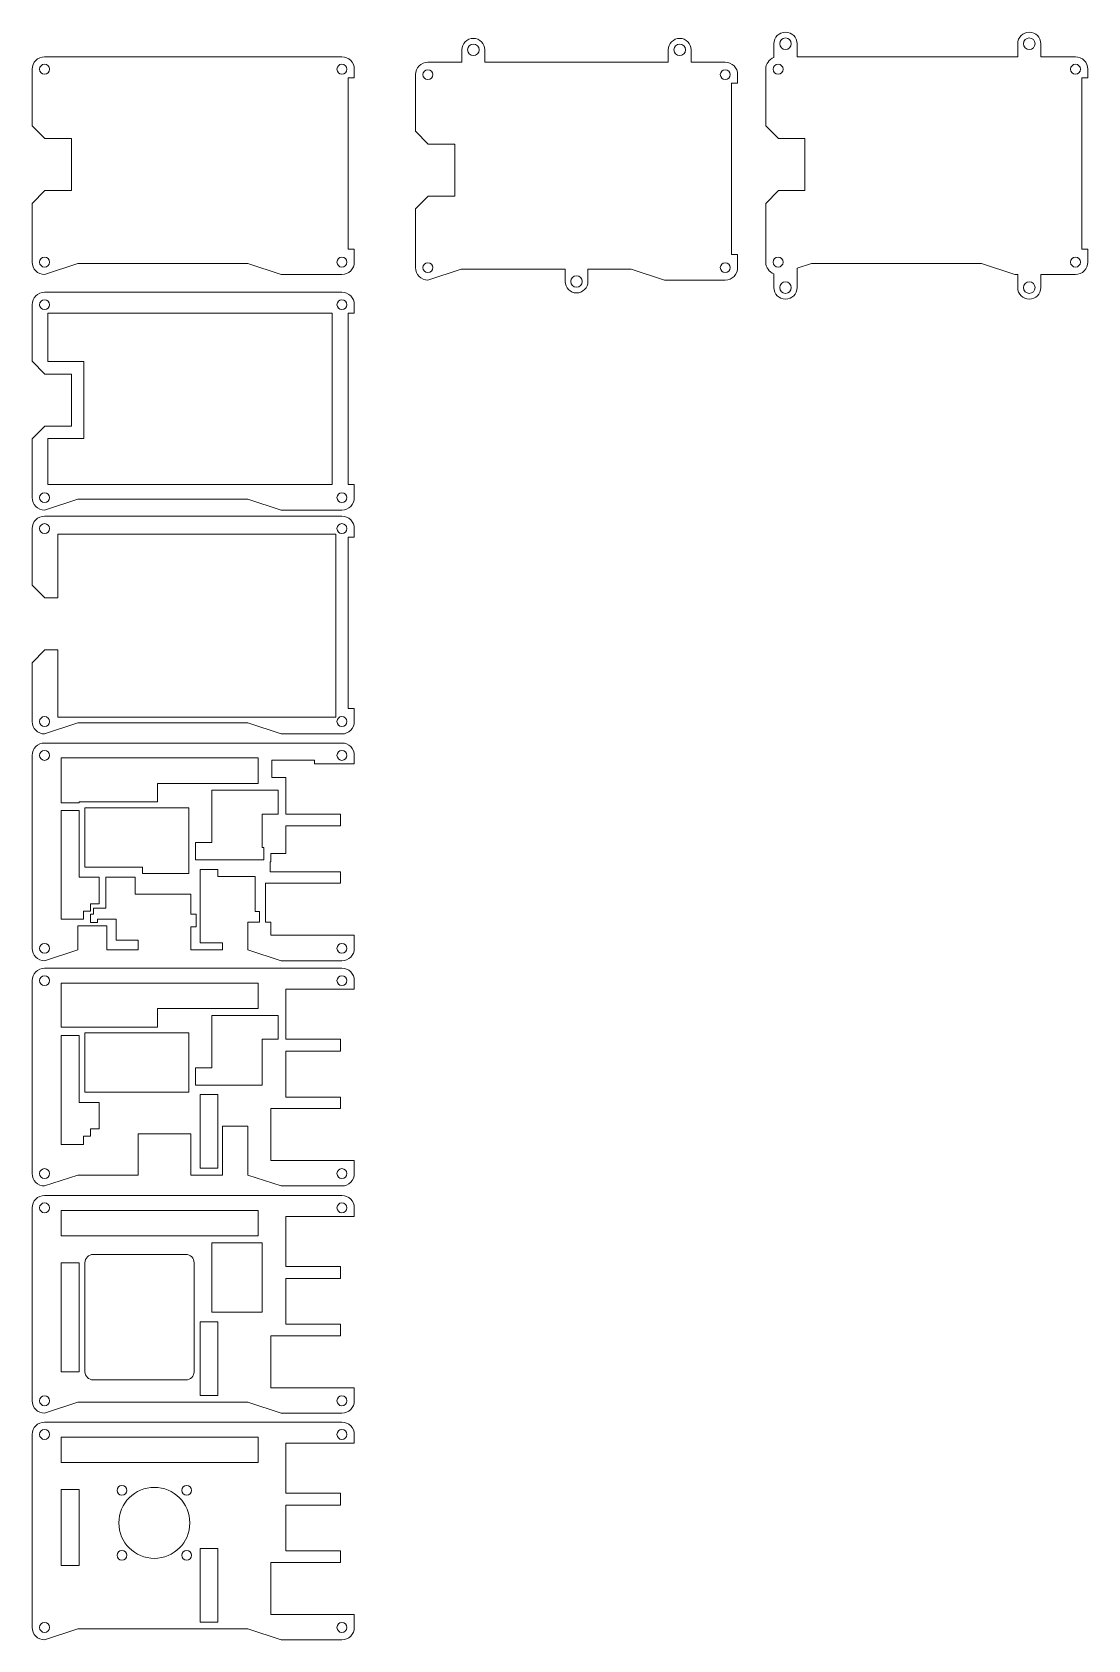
# Model space of a CAD drawing. Header units: millimetres. Extents: x 2 to 327, y -60 to 434.
import ezdxf

# ---------------------------------------------------------------- set-up
doc = ezdxf.new("R2010")
doc.units = ezdxf.units.MM

msp = doc.modelspace()

# ---------------------------------------------------------------- linework, layer by layer
at = {"color": 7, "linetype": 'Continuous', "lineweight": 15}
for p, q in [((230.66, 430.52), (230.66, 426.28)), ((237.78, 430.52), (237.78, 426.5)), ((305.66, 430.52), (305.66, 426.5)), ((312.78, 430.52), (312.78, 426.5)), ((6.25, 426.5), (97.74, 426.5)), ((134.67, 424.82), (134.67, 428.63)), ((141.7, 428.63), (141.7, 424.82)), ((198.17, 428.63), (198.17, 424.82)), ((205.2, 424.82), (205.2, 428.63)), ((237.78, 426.5), (305.66, 426.5)), ((312.78, 426.5), (323.44, 426.5)), ((2.44, 405.29), (2.44, 422.69)), ((101.55, 422.68), (101.55, 420.06)), ((120.38, 403.61), (120.38, 421.01)), ((124.19, 424.82), (134.67, 424.82)), ((141.7, 424.82), (198.17, 424.82)), ((205.2, 424.82), (215.68, 424.82)), ((219.49, 420.99), (219.49, 418.38)), ((228.14, 405.29), (228.14, 422.69)), ((327.25, 422.68), (327.25, 420.06)), ((101.55, 420.06), (99.64, 420.06)), ((99.64, 420.06), (99.64, 367.36)), ((219.49, 418.38), (217.58, 418.38)), ((217.58, 418.38), (217.58, 365.68)), ((327.25, 420.06), (325.34, 420.06)), ((325.34, 420.06), (325.34, 367.36)), ((2.44, 405.29), (6.37, 401.37)), ((6.37, 401.37), (14.5, 401.37)), ((14.5, 385.36), (14.5, 401.37)), ((120.38, 403.61), (124.31, 399.68)), ((228.14, 405.29), (232.07, 401.37)), ((232.07, 401.37), (240.2, 401.37)), ((240.2, 385.36), (240.2, 401.37)), ((124.31, 399.68), (132.44, 399.68)), ((132.44, 383.68), (132.44, 399.68)), ((6.37, 385.36), (2.44, 381.43)), ((2.44, 363.35), (2.44, 381.43)), ((14.5, 385.36), (6.37, 385.36)), ((124.31, 383.68), (120.38, 379.75)), ((132.44, 383.68), (124.31, 383.68)), ((232.07, 385.36), (228.14, 381.43)), ((228.14, 363.35), (228.14, 381.43)), ((240.2, 385.36), (232.07, 385.36)), ((120.38, 361.67), (120.38, 379.75)), ((99.64, 367.36), (101.55, 367.36)), ((101.55, 367.36), (101.55, 363.38)), ((325.34, 367.36), (327.25, 367.36)), ((327.25, 367.36), (327.25, 363.38)), ((16.49, 362.91), (6.25, 359.54)), ((68.8, 362.91), (16.49, 362.91)), ((79.04, 359.54), (68.8, 362.91)), ((134.43, 361.22), (124.19, 357.86)), ((166.42, 361.22), (134.43, 361.22)), ((166.42, 357.41), (166.42, 361.22)), ((173.45, 361.22), (173.45, 357.41)), ((186.75, 361.22), (173.45, 361.22)), ((196.99, 357.86), (186.75, 361.22)), ((217.58, 365.68), (219.49, 365.68)), ((219.49, 365.68), (219.49, 361.7)), ((242.19, 362.91), (237.78, 361.46)), ((237.78, 355.52), (237.78, 361.46)), ((294.5, 362.91), (242.19, 362.91)), ((304.74, 359.54), (294.5, 362.91)), ((97.74, 359.54), (79.04, 359.54)), ((215.68, 357.86), (196.99, 357.86)), ((230.66, 355.52), (230.66, 359.76)), ((305.66, 359.54), (304.74, 359.54)), ((305.66, 355.52), (305.66, 359.54)), ((312.78, 359.54), (312.78, 355.52)), ((323.44, 359.54), (312.78, 359.54)), ((6.25, 354.08), (97.74, 354.08)), ((2.44, 332.88), (2.44, 350.27)), ((94.74, 347.65), (7.26, 347.65)), ((7.26, 347.65), (7.26, 332.76)), ((94.74, 347.65), (94.74, 294.95)), ((101.55, 347.65), (99.64, 347.65)), ((99.64, 347.65), (99.64, 294.95)), ((101.55, 350.26), (101.55, 347.65)), ((2.44, 332.88), (6.37, 328.95)), ((7.26, 332.76), (18.31, 332.76)), ((18.31, 332.76), (18.31, 309.14)), ((6.37, 328.95), (14.5, 328.95)), ((14.5, 312.95), (14.5, 328.95)), ((6.37, 312.95), (2.44, 309.02)), ((14.5, 312.95), (6.37, 312.95)), ((2.44, 290.94), (2.44, 309.02)), ((18.31, 309.14), (7.26, 309.14)), ((7.26, 309.14), (7.26, 294.95)), ((94.74, 294.95), (7.26, 294.95)), ((99.64, 294.95), (101.55, 294.95)), ((101.55, 294.95), (101.55, 290.96)), ((16.49, 290.49), (6.25, 287.13)), ((68.8, 290.49), (16.49, 290.49)), ((79.04, 287.13), (68.8, 290.49)), ((97.74, 287.13), (79.04, 287.13)), ((6.25, 285.23), (97.74, 285.23)), ((2.44, 264.03), (2.44, 281.42)), ((95.86, 279.69), (10.3, 279.69)), ((10.3, 279.69), (10.3, 260.1)), ((95.86, 223.4), (95.86, 279.69)), ((101.55, 278.79), (99.64, 278.79)), ((99.64, 278.79), (99.64, 226.09)), ((101.55, 281.4), (101.55, 278.79)), ((6.37, 260.1), (2.44, 264.03)), ((10.3, 260.1), (6.37, 260.1)), ((6.37, 244.09), (2.44, 240.16)), ((10.3, 244.09), (6.37, 244.09)), ((10.3, 244.09), (10.3, 223.4)), ((2.44, 222.08), (2.44, 240.16)), ((95.86, 223.4), (10.3, 223.4)), ((99.64, 226.09), (101.55, 226.09)), ((101.55, 226.09), (101.55, 222.11)), ((16.49, 221.64), (6.25, 218.27)), ((16.49, 221.64), (68.8, 221.64)), ((68.8, 221.64), (79.04, 218.27)), ((79.04, 218.27), (97.74, 218.27)), ((6.25, 215.48), (97.74, 215.48)), ((2.44, 152.33), (2.44, 211.67)), ((11.33, 210.87), (11.33, 197.06)), ((11.33, 210.87), (72.02, 210.87)), ((72.02, 203.06), (72.02, 210.87)), ((76.21, 204.85), (76.21, 210.24)), ((76.21, 210.24), (89.29, 210.24)), ((89.29, 210.24), (89.29, 209.04)), ((89.29, 209.04), (101.55, 209.04)), ((101.55, 211.66), (101.55, 209.04)), ((72.02, 203.06), (41.01, 203.06)), ((41.01, 203.06), (41.01, 197.35)), ((76.21, 204.85), (80.47, 204.85)), ((80.47, 193.63), (80.47, 204.85)), ((57.77, 200.95), (57.77, 184.88)), ((57.77, 200.95), (78.16, 200.95)), ((78.16, 200.95), (78.16, 193.63)), ((11.33, 197.06), (16.91, 197.06)), ((11.33, 194.77), (11.33, 161.27)), ((16.91, 194.77), (11.33, 194.77)), ((41.01, 197.35), (16.91, 197.35)), ((16.91, 197.06), (16.91, 197.35)), ((16.91, 194.77), (16.91, 174.18)), ((18.69, 195.57), (18.69, 177.33)), ((18.69, 195.57), (50.66, 195.57)), ((50.66, 195.57), (50.66, 175.34)), ((73.2, 193.63), (73.2, 183.35)), ((78.16, 193.63), (73.2, 193.63)), ((97.31, 193.63), (80.47, 193.63)), ((97.31, 193.63), (97.31, 189.97)), ((80.47, 189.97), (80.47, 181.52)), ((97.31, 189.97), (80.47, 189.97)), ((52.69, 184.88), (52.69, 179.54)), ((52.69, 184.88), (57.77, 184.88)), ((73.71, 183.35), (73.2, 183.35)), ((73.71, 179.54), (73.71, 183.35)), ((52.69, 179.54), (73.71, 179.54)), ((75.62, 175.85), (75.62, 178.98)), ((75.87, 178.98), (75.62, 178.98)), ((75.87, 181.52), (75.87, 178.98)), ((80.47, 181.52), (75.87, 181.52)), ((16.91, 174.18), (23.09, 174.18)), ((18.69, 177.33), (36.44, 177.33)), ((23.09, 174.18), (23.09, 166.05)), ((25.12, 164.66), (25.12, 174.18)), ((25.12, 174.18), (34.15, 174.18)), ((34.15, 168.97), (34.15, 174.18)), ((36.44, 177.33), (36.44, 175.34)), ((36.44, 175.34), (50.66, 175.34)), ((54.18, 176.61), (54.18, 154.01)), ((59.58, 176.61), (54.18, 176.61)), ((59.58, 174.46), (59.58, 176.61)), ((71.09, 174.46), (59.58, 174.46)), ((71.09, 163.71), (71.09, 174.46)), ((75.62, 175.85), (97.31, 175.85)), ((97.31, 175.85), (97.31, 172.35)), ((51.26, 168.97), (34.15, 168.97)), ((51.26, 168.97), (51.26, 162.85)), ((74.27, 160.41), (74.27, 172.35)), ((97.31, 172.35), (74.27, 172.35)), ((20.38, 163.79), (18.26, 163.79)), ((18.26, 163.79), (18.26, 161.27)), ((23.09, 166.05), (20.38, 166.05)), ((20.38, 166.05), (20.38, 163.79)), ((21.31, 164.66), (21.31, 162.8)), ((25.12, 164.66), (21.31, 164.66)), ((72.36, 163.71), (71.09, 163.71)), ((72.36, 163.71), (72.36, 160.41)), ((11.33, 161.27), (18.26, 161.27)), ((16.49, 159.29), (16.49, 151.89)), ((16.49, 159.29), (25.38, 159.29)), ((20.38, 160.26), (20.38, 162.8)), ((20.38, 162.8), (21.31, 162.8)), ((22.58, 160.26), (20.38, 160.26)), ((22.58, 161.27), (28.32, 161.27)), ((22.58, 160.26), (22.58, 161.27)), ((25.38, 159.29), (25.38, 151.89)), ((28.32, 161.27), (28.32, 154.87)), ((51.26, 162.85), (52.93, 162.85)), ((51.26, 158.98), (52.93, 158.98)), ((51.26, 151.89), (51.26, 158.98)), ((52.93, 162.85), (52.93, 158.98)), ((72.36, 160.41), (68.8, 160.41)), ((68.8, 160.41), (68.8, 151.89)), ((75.91, 160.41), (74.27, 160.41)), ((75.91, 156.35), (75.91, 160.41)), ((28.32, 154.87), (35.03, 154.87)), ((35.03, 154.87), (35.03, 151.89)), ((60.99, 154.01), (54.18, 154.01)), ((60.99, 151.89), (60.99, 154.01)), ((101.55, 156.35), (75.91, 156.35)), ((101.55, 156.35), (101.55, 152.36)), ((16.49, 151.89), (6.25, 148.52)), ((25.38, 151.89), (35.03, 151.89)), ((51.26, 151.89), (60.99, 151.89)), ((68.8, 151.89), (79.04, 148.52)), ((79.04, 148.52), (97.74, 148.52)), ((97.74, 146.22), (6.25, 146.22)), ((2.44, 142.41), (2.44, 83.07)), ((72.02, 141.61), (11.33, 141.61)), ((11.33, 141.61), (11.33, 128.09)), ((72.02, 133.8), (72.02, 141.61)), ((80.47, 139.78), (101.55, 139.78)), ((80.47, 124.37), (80.47, 139.78)), ((101.55, 139.78), (101.55, 142.4)), ((41.01, 128.09), (41.01, 133.8)), ((41.01, 133.8), (72.02, 133.8)), ((78.16, 131.69), (57.77, 131.69)), ((57.77, 131.69), (57.77, 115.62)), ((78.16, 124.37), (78.16, 131.69)), ((11.33, 128.09), (41.01, 128.09)), ((16.91, 125.51), (11.33, 125.51)), ((11.33, 125.51), (11.33, 92.01)), ((16.91, 104.92), (16.91, 125.51)), ((50.66, 126.31), (18.69, 126.31)), ((18.69, 126.31), (18.69, 108.07)), ((50.66, 108.07), (50.66, 126.31)), ((73.2, 110.28), (73.2, 124.37)), ((73.2, 124.37), (78.16, 124.37)), ((97.31, 124.37), (80.47, 124.37)), ((97.31, 120.71), (97.31, 124.37)), ((80.47, 120.71), (97.31, 120.71)), ((80.47, 106.59), (80.47, 120.71)), ((57.77, 115.62), (52.69, 115.62)), ((52.69, 115.62), (52.69, 110.28)), ((52.69, 110.28), (73.2, 110.28)), ((23.09, 104.92), (16.91, 104.92)), ((18.69, 108.07), (50.66, 108.07)), ((23.09, 96.79), (23.09, 104.92)), ((59.58, 107.35), (54.18, 107.35)), ((54.18, 107.35), (54.18, 84.75)), ((59.58, 84.75), (59.58, 107.35)), ((97.31, 106.59), (80.47, 106.59)), ((97.31, 103.09), (97.31, 106.59)), ((75.91, 103.09), (97.31, 103.09)), ((75.91, 87.09), (75.91, 103.09)), ((18.26, 92.01), (18.26, 94.53)), ((18.26, 94.53), (20.38, 94.53)), ((20.38, 94.53), (20.38, 96.79)), ((20.38, 96.79), (23.09, 96.79)), ((35.03, 95.33), (51.26, 95.33)), ((35.03, 82.63), (35.03, 95.33)), ((51.26, 95.33), (51.26, 82.63)), ((60.99, 97.68), (68.8, 97.68)), ((60.99, 82.63), (60.99, 97.68)), ((68.8, 97.68), (68.8, 82.63)), ((11.33, 92.01), (18.26, 92.01)), ((54.18, 84.75), (59.58, 84.75)), ((101.55, 87.09), (75.91, 87.09)), ((101.55, 83.1), (101.55, 87.09)), ((6.25, 79.26), (16.49, 82.63)), ((16.49, 82.63), (35.03, 82.63)), ((51.26, 82.63), (60.99, 82.63)), ((68.8, 82.63), (79.04, 79.26)), ((79.04, 79.26), (97.74, 79.26)), ((97.74, 76.35), (6.25, 76.35)), ((2.44, 72.54), (2.44, 13.2)), ((72.02, 71.74), (11.33, 71.74)), ((11.33, 71.74), (11.33, 63.93)), ((72.02, 63.93), (72.02, 71.74)), ((80.47, 69.91), (101.55, 69.91)), ((80.47, 54.5), (80.47, 69.91)), ((101.55, 69.91), (101.55, 72.53)), ((11.33, 63.93), (72.02, 63.93)), ((73.2, 61.82), (57.77, 61.82)), ((57.77, 61.82), (57.77, 40.41)), ((73.2, 40.41), (73.2, 61.82)), ((11.33, 55.65), (11.33, 22.15)), ((16.91, 55.65), (11.33, 55.65)), ((16.91, 22.15), (16.91, 55.65)), ((18.69, 55.65), (18.69, 22.15)), ((49.73, 58.19), (21.23, 58.19)), ((52.27, 22.15), (52.27, 55.65)), ((97.31, 54.5), (80.47, 54.5)), ((97.31, 50.84), (97.31, 54.5)), ((80.47, 50.84), (97.31, 50.84)), ((80.47, 36.72), (80.47, 50.84)), ((57.77, 40.41), (73.2, 40.41)), ((59.58, 37.48), (54.18, 37.48)), ((54.18, 37.48), (54.18, 14.88)), ((59.58, 14.88), (59.58, 37.48)), ((97.31, 36.72), (80.47, 36.72)), ((97.31, 33.22), (97.31, 36.72)), ((75.91, 33.22), (97.31, 33.22)), ((75.91, 17.22), (75.91, 33.22)), ((11.33, 22.15), (16.91, 22.15)), ((21.23, 19.61), (49.73, 19.61)), ((54.18, 14.88), (59.58, 14.88)), ((101.55, 17.22), (75.91, 17.22)), ((101.55, 13.23), (101.55, 17.22)), ((6.25, 9.39), (16.49, 12.76)), ((16.49, 12.76), (68.8, 12.76)), ((68.8, 12.76), (79.04, 9.39)), ((97.74, 6.65), (6.25, 6.65)), ((79.04, 9.39), (97.74, 9.39)), ((2.44, 2.84), (2.44, -56.5)), ((11.33, 2.04), (11.33, -5.77)), ((11.33, 2.04), (72.02, 2.04)), ((72.02, 2.04), (72.02, -5.77)), ((101.55, 0.21), (80.47, 0.21)), ((80.47, 0.21), (80.47, -15.2)), ((101.55, 0.21), (101.55, 2.82)), ((11.33, -5.77), (72.02, -5.77)), ((11.33, -14.06), (11.33, -37.43)), ((11.33, -14.06), (16.91, -14.06)), ((16.91, -14.06), (16.91, -37.43)), ((80.47, -15.2), (97.31, -15.2)), ((97.31, -18.86), (80.47, -18.86)), ((80.47, -18.86), (80.47, -32.98)), ((97.31, -18.86), (97.31, -15.2)), ((54.18, -32.22), (54.18, -54.83)), ((54.18, -32.22), (59.58, -32.22)), ((59.58, -32.22), (59.58, -54.83)), ((80.47, -32.98), (97.31, -32.98)), ((97.31, -36.49), (97.31, -32.98)), ((11.33, -37.43), (16.91, -37.43)), ((75.91, -36.49), (97.31, -36.49)), ((75.91, -52.49), (75.91, -36.49)), ((101.55, -52.49), (75.91, -52.49)), ((101.55, -56.47), (101.55, -52.49)), ((6.25, -60.31), (16.49, -56.94)), ((16.49, -56.94), (68.8, -56.94)), ((54.18, -54.83), (59.58, -54.83)), ((68.8, -56.94), (79.04, -60.31)), ((79.04, -60.31), (97.74, -60.31))]:
    msp.add_line(p, q, dxfattribs=at)
for centre, radius in [((138.18, 428.63), 1.78), ((201.68, 428.63), 1.78), ((234.22, 430.52), 1.78), ((309.22, 430.52), 1.78), ((6.25, 422.69), 1.52), ((97.74, 422.69), 1.52), ((124.19, 421.01), 1.52), ((215.68, 421.01), 1.52), ((231.95, 422.69), 1.52), ((323.44, 422.69), 1.52), ((6.25, 363.35), 1.52), ((97.74, 363.35), 1.52), ((124.19, 361.67), 1.52), ((215.68, 361.67), 1.52), ((231.95, 363.35), 1.52), ((323.44, 363.35), 1.52), ((169.93, 357.41), 1.78), ((234.22, 355.52), 1.78), ((309.22, 355.52), 1.78), ((6.25, 350.27), 1.52), ((97.74, 350.27), 1.52), ((6.25, 290.94), 1.52), ((97.74, 290.94), 1.52), ((6.25, 281.42), 1.52), ((97.74, 281.42), 1.52), ((6.25, 222.08), 1.52), ((97.74, 222.08), 1.52), ((6.25, 211.67), 1.52), ((97.74, 211.67), 1.52), ((6.25, 152.33), 1.52), ((97.74, 152.33), 1.52), ((6.25, 142.41), 1.52), ((97.74, 142.41), 1.52), ((6.25, 83.07), 1.52), ((97.74, 83.07), 1.52), ((6.25, 72.54), 1.52), ((97.74, 72.54), 1.52), ((6.25, 13.2), 1.52), ((97.74, 13.2), 1.52), ((6.25, 2.84), 1.52), ((97.74, 2.84), 1.52), ((30.05, -14.36), 1.5), ((40.03, -24.34), 10.92), ((50.01, -14.36), 1.5), ((30.05, -34.32), 1.5), ((50.01, -34.32), 1.5), ((6.25, -56.5), 1.52), ((97.74, -56.5), 1.52)]:
    msp.add_circle(centre, radius, dxfattribs=at)
for centre, radius, start, end in [((138.18, 428.63), 3.52, 0, 180), ((201.68, 428.63), 3.52, 0, 180), ((234.22, 430.52), 3.56, 0, 180), ((309.22, 430.52), 3.56, 0, 180), ((6.25, 422.69), 3.81, 90, 180), ((97.74, 422.69), 3.81, 359.7924, 90), ((231.95, 422.69), 3.81, 109.654, 180), ((323.44, 422.69), 3.81, 359.7924, 90), ((124.19, 421.01), 3.81, 90, 180), ((215.68, 421.01), 3.81, 359.7924, 90), ((6.25, 363.35), 3.81, 180, 270), ((97.74, 363.35), 3.81, 270, 0.4151), ((124.19, 361.67), 3.81, 180, 270), ((215.68, 361.67), 3.81, 270, 0.4151), ((231.95, 363.35), 3.81, 180, 250.346), ((323.44, 363.35), 3.81, 270, 0.4151), ((169.93, 357.41), 3.52, 180, 0), ((6.25, 350.27), 3.81, 90, 180), ((97.74, 350.27), 3.81, 359.7924, 90), ((234.22, 355.52), 3.56, 180, 0), ((309.22, 355.52), 3.56, 180, 0), ((6.25, 290.94), 3.81, 180, 270), ((97.74, 290.94), 3.81, 270, 0.4151), ((6.25, 281.42), 3.81, 90, 180), ((97.74, 281.42), 3.81, 359.7924, 90), ((6.25, 222.08), 3.81, 180, 270), ((97.74, 222.08), 3.81, 270, 0.4151), ((6.25, 211.67), 3.81, 90, 180), ((97.74, 211.67), 3.81, 359.7924, 90), ((6.25, 152.33), 3.81, 180, 270), ((97.74, 152.33), 3.81, 270, 0.4151), ((6.25, 142.41), 3.81, 90, 180), ((97.74, 142.41), 3.81, 359.7924, 90), ((6.25, 83.07), 3.81, 180, 270), ((97.74, 83.07), 3.81, 270, 0.4151), ((6.25, 72.54), 3.81, 90, 180), ((97.74, 72.54), 3.81, 359.7924, 90), ((21.23, 55.65), 2.54, 90, 180), ((49.73, 55.65), 2.54, 0, 90), ((21.23, 22.15), 2.54, 180, 270), ((49.73, 22.15), 2.54, 270, 0), ((6.25, 13.2), 3.81, 180, 270), ((97.74, 13.2), 3.81, 270, 0.4151), ((6.25, 2.84), 3.81, 90, 180), ((97.74, 2.84), 3.81, 359.7924, 90), ((6.25, -56.5), 3.81, 180, 270), ((97.74, -56.5), 3.81, 270, 0.4151)]:
    msp.add_arc(centre, radius, start, end, dxfattribs=at)

doc.saveas('drawing.dxf')
